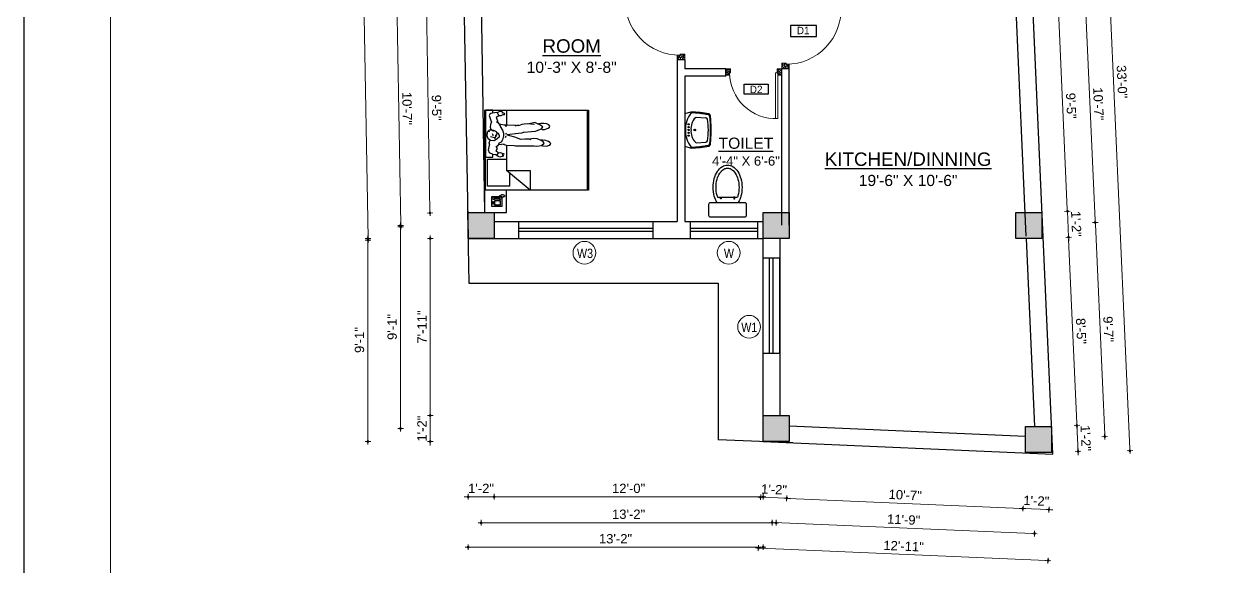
# Model space of a CAD drawing. Header units: inches. Extents: x -4763 to -1586, y -14268 to -12020.
# Drawn here: x -4763 to -4120, y -13442 to -13151 of the extents above; entities that cross this region are included whole.
import ezdxf

# ---------------------------------------------------------------- set-up
doc = ezdxf.new("R2010")
doc.units = ezdxf.units.IN
doc.header["$LTSCALE"] = 0.5
doc.header["$MEASUREMENT"] = 0
doc.header["$PDMODE"] = 66
for name, color, linetype, lineweight in [('door', 202, 'Continuous', 5), ('Ele', 7, 'Continuous', 30), ('ELE1', 3, 'Continuous', 9), ('hatch', 9, 'Continuous', 0), ('TEXT', 220, 'Continuous', 9), ('Toilet', 7, 'Continuous', 25), ('wall', 20, 'Continuous', 40)]:
    doc.layers.add(name, color=color, linetype=linetype, lineweight=lineweight)
doc.layers.add('furniture', color=31, linetype='Continuous')
doc.styles.add('arial', font='arial.ttf')
doc.styles.add('ordinary', font='ARIALN.TTF')
doc.styles.get("Standard").update_dxf_attribs({"font": 'arial.ttf'})
doc.dimstyles.new('S8', dxfattribs={"dimtxt": 5, "dimasz": 1, "dimexe": 6, "dimexo": 18, "dimgap": 1.9375, "dimtad": 1, "dimdec": 0, "dimzin": 3, "dimdsep": 46, "dimlunit": 4, "dimtxsty": 'Standard', "dimblk": 'dot 2', "dimcen": 12, "dimse1": 1, "dimse2": 1, "dimclrd": 1, "dimclre": 1, "dimclrt": 256, "dimadec": 0, "dimazin": 0, "dimtfac": 0.75, "dimtdec": 0, "dimtix": 1, "dimtmove": 1, "dimatfit": 3, "dimldrblk": 'DOT', "dimfxl": 1, "dimtolj": 1, "dimtzin": 0, "dimlwd": 9, "dimlwe": 9, "dimarcsym": 0})

# ---------------------------------------------------------------- blocks, each defined once
blk = doc.blocks.new('BED3')
at = {"layer": 'furniture'}
for p, q in [((82.68, 78), (22.7, 78)), ((22.7, 78), (22.7, 0)), ((82.68, 77.07), (22.7, 77.07)), ((82.68, 0), (82.68, 78)), ((55.62, 46.25), (56.4, 49.04)), ((55.84, 43.84), (55.62, 46.25)), ((56.4, 49.04), (57.04, 49.66)), ((57.04, 49.66), (57.58, 49.68)), ((57.58, 49.68), (58.45, 49.02)), ((58.45, 49.02), (59.2, 48.07)), ((59.2, 48.07), (60.04, 45.31)), ((60.04, 45.31), (59.91, 42.62)), ((68.17, 43.63), (68.21, 45.01)), ((68.21, 45.01), (69.06, 47.68)), ((69.06, 47.68), (69.82, 48.74)), ((69.82, 48.74), (70.54, 48.93)), ((70.54, 48.93), (71.64, 48.3)), ((71.64, 48.3), (72.45, 46.86)), ((72.45, 46.86), (72.74, 44.58)), ((55.77, 39.3), (56.17, 42.85)), ((55.86, 37.43), (55.77, 39.3)), ((56.1, 43.24), (55.84, 43.84)), ((55.94, 28.37), (55.86, 37.43)), ((56.17, 42.85), (57.82, 44.78)), ((57.82, 44.78), (58.8, 44.14)), ((58.8, 44.14), (59.86, 42.48)), ((59.86, 42.48), (61.08, 39.6)), ((60.07, 43.56), (60.16, 41.76)), ((61.47, 36.81), (60.9, 33.73)), ((61.08, 39.6), (61.47, 36.81)), ((66.61, 35.43), (66.9, 38.41)), ((66.9, 38.41), (67.36, 39.62)), ((67.36, 39.62), (68.66, 42.69)), ((68.55, 42.73), (68.17, 43.63)), ((68.66, 42.69), (70.17, 43.72)), ((70.17, 43.72), (71.54, 41.65)), ((71.54, 41.65), (72.48, 39.91)), ((71.88, 37.55), (72.48, 32.06)), ((72.55, 42.33), (72.29, 40.63)), ((73.32, 37.94), (72.46, 33.27)), ((72.48, 39.91), (73.07, 38.35)), ((72.74, 44.58), (72.55, 42.33)), ((73.07, 38.35), (73.32, 37.94)), ((37.32, 34.32, 11.36), (22.7, 34.32, 11.36)), ((22.7, 34.32, 11.36), (37.32, 16.7, 11.36)), ((37.32, 16.7, 11.36), (37.32, 34.32, 11.36)), ((55.89, 23.28), (55.94, 28.37)), ((60.44, 34.96), (60.97, 33.2)), ((60.98, 30.23), (60.64, 26.94)), ((60.73, 27.31), (62.35, 22.94)), ((60.97, 33.2), (60.98, 30.23)), ((65.5, 25.57), (65.74, 27.99)), ((65.74, 27.99), (66.23, 29.64)), ((66.23, 29.64), (66.61, 35.43)), ((66.23, 29.64), (66.4, 29.73)), ((71.85, 28.13), (70.94, 25.62)), ((72.17, 29.82), (71.85, 28.13)), ((72.48, 32.06), (72.17, 29.82)), ((25.57, 19.05, 12.8), (34.97, 19.05, 12.8)), ((25.57, 19.05, 12.8), (25.57, 2.35, 12.8)), ((56.15, 22.44), (55.89, 23.28)), ((56.53, 16.29), (56.15, 22.44)), ((62.35, 22.94), (63.47, 19.17)), ((63.47, 19.17), (64, 16.77)), ((64.38, 16.74), (65.5, 25.57)), ((70.61, 23.8), (71.04, 23.14)), ((71.26, 24.42), (70.99, 23.14)), ((71.04, 23.14), (71.48, 17.3)), ((71.05, 25.86), (71.26, 24.42)), ((6, 16.7), (22.7, 16.7)), ((6, 0), (6, 16.7)), ((10.41, 13.05, 27.83), (10.41, 5.54, 27.83)), ((18.02, 13.05, 27.83), (10.41, 13.05, 27.83)), ((11.39, 11.89, 27.83), (11.39, 7.83, 27.83)), ((14.87, 11.89, 27.83), (11.39, 11.89, 27.83)), ((12.26, 11.17, 27.83), (12.26, 11.17, 27.83)), ((12.26, 10.3, 27.83), (12.26, 10.3, 27.83)), ((12.26, 9.43, 27.83), (12.26, 9.43, 27.83)), ((13.13, 11.17, 27.83), (13.13, 11.17, 27.83)), ((13.13, 10.3, 27.83), (13.13, 10.3, 27.83)), ((13.13, 9.43, 27.83), (13.13, 9.43, 27.83)), ((14, 11.17, 27.83), (14, 11.17, 27.83)), ((14, 10.3, 27.83), (14, 10.3, 27.83)), ((14, 9.43, 27.83), (14, 9.43, 27.83)), ((14.87, 7.83, 27.83), (14.87, 11.89, 27.83)), ((16.24, 6.99, 27.83), (16.24, 11.62, 27.83)), ((17.03, 12.53, 27.83), (17.37, 13.59, 27.83)), ((17.17, 6.99, 27.83), (17.17, 11.62, 27.83)), ((17.18, 13.77, 27.83), (17.74, 13.96, 27.83)), ((17.37, 14.14, 27.83), (17.92, 14.33, 27.83)), ((17.55, 14.52, 27.83), (18.11, 14.7, 27.83)), ((17.74, 14.89, 27.83), (18.29, 15.07, 27.83)), ((18.02, 5.54, 27.83), (18.02, 13.05, 27.83)), ((18.11, 11.36, 27.83), (18.67, 11.55, 27.83)), ((18.23, 15.34, 27.83), (18.79, 15.52, 27.83)), ((18.29, 11.73, 27.83), (18.85, 11.92, 27.83)), ((18.48, 12.1, 27.83), (19.04, 12.29, 27.83)), ((18.67, 15.07, 27.83), (19.22, 15.26, 27.83)), ((18.67, 12.47, 27.83), (19.22, 12.66, 27.83)), ((18.85, 14.7, 27.83), (19.41, 14.89, 27.83)), ((18.85, 12.85, 27.83), (19.41, 13.03, 27.83)), ((19.04, 14.33, 27.83), (19.59, 14.52, 27.83)), ((19.04, 13.96, 27.83), (19.59, 14.14, 27.83)), ((19.04, 13.59, 27.83), (19.59, 13.77, 27.83)), ((19.04, 13.22, 27.83), (19.59, 13.4, 27.83)), ((22.7, 16.7), (22.7, 0)), ((56.5, 16.7, 11.36), (37.32, 16.7, 11.36)), ((45.91, 2.35, 12.8), (45.91, 16.7, 12.8)), ((48.05, 13.99), (47.51, 11.59)), ((47.51, 11.59), (47.82, 10.37)), ((47.82, 10.37), (49.19, 8.7)), ((48.58, 14.25), (48.05, 13.99)), ((49.2, 13.35), (48.58, 14.25)), ((49.19, 8.7), (49.53, 9.73)), ((49.49, 13.67), (49.2, 13.35)), ((50.24, 14.49), (49.48, 14.3)), ((49.48, 14.3), (49.49, 13.67)), ((49.53, 9.73), (50.23, 10.33)), ((50.8, 12), (49.97, 14.43)), ((50.23, 10.33), (50.82, 10.44)), ((50.57, 10.41), (50.8, 12)), ((52.33, 8.58), (50.82, 10.44)), ((53.04, 9.08), (52.52, 8.78)), ((54, 9.47), (53.04, 9.08)), ((55.17, 8.96), (54, 9.47)), ((55.99, 9.94), (54.93, 8.71)), ((57.02, 10.57), (55.99, 9.94)), ((57.25, 14.12), (56.53, 16.29)), ((57.18, 10.87), (57.02, 12.68)), ((58.21, 11.01), (57.02, 10.57)), ((57.09, 12.8), (57.46, 14.74)), ((58.72, 12.47), (58.02, 11.13)), ((60.45, 13.6), (58.72, 12.47)), ((63.39, 14.22), (60.45, 13.6)), ((62.52, 10.98), (60.46, 8.61)), ((62.14, 15.88), (63.34, 16.39)), ((63.53, 11.08), (62.52, 10.98)), ((65.39, 14.26), (63.39, 14.22)), ((64.83, 9.23), (63.51, 8.83)), ((64.43, 10.74), (63.53, 11.08)), ((65.36, 10.15), (64.43, 10.74)), ((64.68, 16.66), (65.34, 15.99)), ((65.92, 9.13), (64.83, 9.23)), ((66.22, 9.05), (65.36, 10.15)), ((67.58, 13.58), (65.39, 14.26)), ((66.53, 8.85), (65.92, 9.13)), ((70.45, 11.96), (67.58, 13.58)), ((70.93, 11.78), (69.96, 12.07)), ((70.61, 16.18), (70.18, 16.06)), ((71.32, 15.89), (70.61, 16.18)), ((72.16, 11.08), (70.93, 11.78)), ((71.48, 17.3), (71.29, 15.12)), ((71.42, 14.88), (71.74, 13.49)), ((82.68, 16.7, 11.36), (71.43, 16.7, 11.36)), ((71.74, 13.49), (72.22, 11.27)), ((73.33, 10.21), (72.16, 11.08)), ((74.08, 9.07), (73.33, 10.21)), ((74.72, 9.88), (73.62, 9.87)), ((77.15, 8.93), (74.72, 9.88)), ((78.49, 10.75), (77.21, 8.85)), ((80.06, 10.21), (78.49, 10.75)), ((78.72, 12.64), (79.29, 14.19)), ((78.75, 10.7), (78.72, 12.64)), ((79.29, 14.19), (79.36, 15.12)), ((79.36, 15.12), (79.94, 15.32)), ((80.14, 15.04), (79.94, 15.32)), ((80.63, 9.62), (80.06, 10.21)), ((80.14, 15.04), (80.27, 13.65)), ((80.27, 13.65), (80.8, 13.64)), ((80.35, 14.44), (81.28, 13.42)), ((81.57, 11.37), (80.69, 9.59)), ((80.69, 9.59), (80.83, 8.87)), ((81.28, 13.42), (81.57, 11.37)), ((82.68, 0), (82.68, 16.7)), ((22.7, 0), (6, 0)), ((10.41, 5.54, 27.83), (18.02, 5.54, 27.83)), ((11.39, 7.83, 27.83), (14.87, 7.83, 27.83)), ((12.26, 8.56, 27.83), (12.26, 8.56, 27.83)), ((14.14, 6.82, 27.83), (12.26, 6.82, 27.83)), ((12.26, 6.82, 27.83), (12.26, 6.38, 27.83)), ((12.26, 6.38, 27.83), (14.14, 6.38, 27.83)), ((13.13, 8.56, 27.83), (13.13, 8.56, 27.83)), ((14, 8.56, 27.83), (14, 8.56, 27.83)), ((14.14, 6.38, 27.83), (14.14, 6.82, 27.83)), ((22.7, 0.93), (82.68, 0.93)), ((82.68, 0), (22.7, 0)), ((25.57, 2.35, 12.8), (45.91, 2.35, 12.8)), ((49.19, 8.7), (49.43, 6.53)), ((49.43, 6.53), (50.75, 3.79)), ((50.75, 3.79), (52.76, 3.16)), ((52.76, 3.16), (56.32, 3.84)), ((56.49, 4.04), (58.19, 3.71)), ((58.19, 3.71), (60.06, 4.24)), ((60.46, 8.61), (59.63, 7.18)), ((59.63, 7.18), (59.81, 4.59)), ((59.81, 4.59), (61.11, 2.74)), ((61.01, 8.19), (60.36, 8.12)), ((61.91, 7.66), (61.01, 8.19)), ((61.11, 2.74), (63.3, 2.13)), ((61.89, 7.62), (62.6, 4.47)), ((63.51, 8.83), (61.91, 7.66)), ((64.19, 8.31), (62.87, 8.32)), ((63.3, 2.13), (64.69, 2.1)), ((64.05, 6.26), (63.37, 6.45)), ((65.09, 5.81), (64.05, 6.26)), ((64.69, 2.1), (65.39, 2.31)), ((65.39, 2.31), (66.31, 2.32)), ((66.31, 2.32), (67.14, 3.19)), ((67.66, 6.94), (66.53, 8.85)), ((66.95, 3.11), (66.64, 3.83)), ((66.69, 6.96), (67.8, 5.35)), ((67.14, 3.19), (67.97, 3.86)), ((67.89, 5.13), (67.66, 6.94)), ((67.97, 3.86), (67.89, 5.13)), ((69.96, 4.39), (68.14, 4.83)), ((71.97, 4.61), (69.96, 4.39)), ((73.8, 5.44), (71.97, 4.61)), ((74.23, 5.03), (73.8, 5.44)), ((78.53, 3.57), (74.23, 5.03)), ((79.56, 4.01), (78.53, 3.57)), ((80.14, 4.81), (79.56, 4.01)), ((80.83, 8.87), (80.14, 4.81))]:
    blk.add_line(p, q, dxfattribs=at)
blk.add_lwpolyline([(80.42, 6.46), (82.68, 6.46), (82.68, 0.93), (47.51, 0.93), (47.51, 6.46), (49.46, 6.46)], dxfattribs=at)
for centre, start, end in [((16.7, 11.62, 27.83), 298.49146, 241.50854), ((16.7, 6.99, 27.83), 118.49146, 61.50854)]:
    blk.add_arc(centre, 0.972, start, end, dxfattribs=at)
blk = doc.blocks.new('mb-lavabo5')
for p, q in [((-219, 0), (-242, -85)), ((219, 0), (-219, 0)), ((219, 0), (242, -85)), ((-230, -85), (-242, -85)), ((-170, -154), (-163, -284)), ((170, -154), (163, -284)), ((242, -85), (230, -85))]:
    blk.add_line(p, q)
for centre, radius in [((-76, -52), 7.7), ((-76, -52), 7.93), ((-38, -52), 7.93), ((-38, -52), 7.7), ((0, -135), 11.3), ((0, -52), 7.93), ((0, -135), 7.55), ((38, -52), 7.7), ((38, -52), 7.93), ((76, -52), 7.7), ((76, -52), 7.93)]:
    blk.add_circle(centre, radius)
for centre, radius, start, end in [((1005, -72), 1246, 180.6088, 191.7933), ((-12, -360), 351, 88.0682, 128.4553), ((1017, -72), 1246, 180.6088, 191.4142), ((-154, -153), 15.1, 134.0569, 182.9669), ((-20, -292), 208, 84.3472, 134.0569), ((12, -360), 351, 51.5447, 91.9318), ((20, -292), 208, 45.9431, 95.6528), ((154, -153), 15.1, 357.0331, 45.9431), ((-1017, -72), 1246, 348.5858, 359.3912), ((-1005, -72), 1246, 348.2067, 359.3912), ((-185, -314), 21.2, 191.4142, 263.5691), ((-142, -283), 21.2, 182.9669, 260.9653), ((18, 723), 1040, 260.9881, 269.0391), ((-18, 723), 1040, 271.0245, 279.0219), ((142, -283), 21.2, 279.0347, 357.0331), ((185, -314), 21.2, 276.4309, 348.5858), ((-195, -322), 21.2, 191.7933, 262.1623), ((-4, 1285), 1640, 263.2249, 270.1481), ((-4, 1285), 1631, 263.5691, 270.149), ((4, 1285), 1631, 269.851, 276.4309), ((4, 1285), 1640, 269.8519, 276.7751), ((195, -322), 21.2, 277.8377, 348.2067)]:
    blk.add_arc(centre, radius, start, end)
blk = doc.blocks.new('mb-boncau1')
at = {"linetype": 'Continuous'}
for p, q in [((225, 0), (-225, 0)), ((-250, -25), (-250, -175)), ((250, -175), (250, -25)), ((-225, -200), (225, -200))]:
    blk.add_line(p, q, dxfattribs=at)
at = {"color": 44, "linetype": 'Continuous'}
for p, q in [((-133, -270), (133, -270)), ((-86, -248), (-96, -248)), ((-96, -248), (-96, -270)), ((-96, -270), (-86, -270)), ((-86, -270), (-86, -248)), ((86, -248), (96, -248)), ((86, -270), (86, -248)), ((96, -270), (86, -270)), ((96, -248), (96, -270))]:
    blk.add_line(p, q, dxfattribs=at)
at = {"linetype": 'Continuous'}
for centre, radius, start, end in [((-225, -25), 25, 90, 180), ((225, -25), 25, 0, 90), ((-225, -175), 25, 180, 270), ((264, -401), 458, 164.9269, 180), ((134, -366), 323, 149.0966, 164.9269), ((-134, -366), 323, 15.0731, 30.9034), ((-264, -401), 458, 0, 15.0731), ((225, -175), 25, 270, 0), ((264, -401), 458, 180, 195.0731), ((-264, -401), 458, 344.9269, 0), ((134, -436), 323, 195.0731, 213.0315), ((52, -490), 226, 213.0315, 237.5002), ((-52, -490), 226, 302.4998, 326.9685), ((-134, -436), 323, 326.9685, 344.9269), ((0, -571), 129, 237.5002, 270), ((0, -571), 129, 270, 302.4998)]:
    blk.add_arc(centre, radius, start, end, dxfattribs=at)
at = {"color": 44, "linetype": 'Continuous'}
for centre, radius, start, end in [((264, -401), 418, 164.9269, 180), ((134, -366), 283, 160.176, 164.9269), ((-134, -366), 283, 15.0731, 19.824), ((-264, -401), 418, 0, 15.0731), ((264, -401), 418, 180, 195.0731), ((-264, -401), 418, 344.9269, 0), ((134, -436), 283, 195.0731, 213.0315), ((52, -490), 186, 213.0315, 237.5002), ((-52, -490), 186, 302.4998, 326.9685), ((-134, -436), 283, 326.9685, 344.9269), ((0, -571), 89.3, 237.5002, 270), ((0, -571), 89.3, 270, 302.4998)]:
    blk.add_arc(centre, radius, start, end, dxfattribs=at)
blk = doc.blocks.new('A$C27B36B59')
at = {"layer": 'door'}
for p, q in [((0, 4), (0, 0)), ((2.5, 4), (0, 4)), ((0, 0), (3, 0)), ((2.5, 2.5), (2.5, 4)), ((3, 2.5), (2.5, 2.5)), ((3, 0), (3, 2.5))]:
    blk.add_line(p, q, dxfattribs=at)
for centre, radius, start, end in [((-1.4, -0.54), 4.75, 22.14107, 72.83803), ((1.34, 2.09), 1.64, 45.13802, 144.89476), ((2.21, 0.3), 2.49, 83.31492, 152.65798), ((0.13, 0.37), 2.05, 349.48753, 93.68048), ((1.96, -0.47), 2.01, 58.74475, 166.49498), ((-0.06, 0.32), 1.13, 343.54197, 86.94698), ((2.08, -0.4), 1.17, 38.28162, 160.15192)]:
    blk.add_arc(centre, radius, start, end, dxfattribs=at)
blk = doc.blocks.new('D2')
at = {"layer": 'door'}
for p, q in [((74473.95, 24047.59), (74473.95, 24018.09)), ((74473.95, 24047.59), (74475.45, 24047.59)), ((74475.45, 24047.59), (74475.45, 24018.13))]:
    blk.add_line(p, q, dxfattribs=at)
blk.add_arc((74473.95, 24047.59), 29.5, 180, 272.9146, dxfattribs=at)
at = {"layer": 'door', "xscale": -1, "rotation": 180}
blk.add_blockref('A$C27B36B59', (74441.95, 24050.09), dxfattribs=at)
at = {"layer": 'door', "rotation": 180}
blk.add_blockref('A$C27B36B59', (74477.95, 24050.09), dxfattribs=at)
blk = doc.blocks.new('dot1')
at = {"layer": 'hatch'}
h = blk.add_hatch(color=256, dxfattribs=at)
edge = h.paths.add_edge_path()
edge.add_arc((0, 0), 1, 0, 360)
for p, q in [((3, 0), (-3, 0)), ((0, 3), (0, -3))]:
    blk.add_line(p, q, dxfattribs=at)
blk.add_circle((0, 0), 1, dxfattribs=at)
blk = doc.blocks.new('dot 2')
at = {"layer": 'hatch', "xscale": 0.5, "yscale": 0.5, "zscale": 0.5}
blk.add_blockref('dot1', (0, 0), dxfattribs=at)
blk = doc.blocks.new('*D1462')
at = {"layer": 'Defpoints', "color": 0, "transparency": 16777216}
for p in [(-4527.29, -13139.29), (-4545.49, -13252.38), (-4525.11, -13252.03)]:
    blk.add_point(p, dxfattribs=at)
at = {"layer": 'Toilet', "color": 1, "lineweight": 9, "transparency": 16777216}
blk.add_line((-4547.42, -13140.64), (-4545.51, -13251.38), dxfattribs=at)
for p, rotation in [((-4547.44, -13139.64), 90.98917906508004), ((-4545.49, -13252.38), 270.98917906508)]:
    blk.add_blockref('dot 2', p, dxfattribs=dict(at, rotation=rotation))
at = {"layer": 'Toilet', "transparency": 16777216, "insert": (-4541.98, -13195.93), "char_height": 5, "attachment_point": 5, "rotation": 270.98918}
blk.add_mtext('\\A1;9\'-5"', dxfattribs=at)
blk = doc.blocks.new('_Dot')
at = {"color": 0, "linetype": 'ByBlock', "lineweight": -2}
blk.add_line((-0.5, 0), (-1, 0), dxfattribs=at)
at = {"color": 0, "linetype": 'ByBlock', "const_width": 0.5}
blk.add_lwpolyline([(-0.25, 0, 1), (0.25, 0, 1)], format="xyb", close=True, dxfattribs=at)
blk = doc.blocks.new('*D1463')
at = {"layer": 'Defpoints', "color": 0, "transparency": 16777216}
for p in [(-4563.36, -13133.03), (-4520.29, -13132.29), (-4518.11, -13259.03)]:
    blk.add_point(p, dxfattribs=at)
at = {"layer": 'Toilet', "color": 1, "lineweight": 9, "transparency": 16777216}
blk.add_line((-4561.19, -13258.78), (-4563.34, -13134.03), dxfattribs=at)
for p, rotation in [((-4563.36, -13133.03), 90.98917906511056), ((-4561.17, -13259.78), 270.9891790651105)]:
    blk.add_blockref('dot 2', p, dxfattribs=dict(at, rotation=rotation))
at = {"layer": 'Toilet', "transparency": 16777216, "insert": (-4557.78, -13196.33), "char_height": 5, "attachment_point": 5, "rotation": 270.98918}
blk.add_mtext('\\A1;10\'-7"', dxfattribs=at)
blk = doc.blocks.new('*D1466')
at = {"layer": 'Defpoints', "color": 0, "transparency": 16777216}
for p in [(-4359.93, -13259.03), (-4561.26, -13367.99), (-4359.93, -13367.99)]:
    blk.add_point(p, dxfattribs=at)
at = {"layer": 'Toilet', "color": 1, "lineweight": 9, "transparency": 16777216}
blk.add_line((-4561.26, -13260.03), (-4561.26, -13366.99), dxfattribs=at)
for p, rotation in [((-4561.26, -13259.03), 90), ((-4561.26, -13367.99), 270)]:
    blk.add_blockref('dot 2', p, dxfattribs=dict(at, rotation=rotation))
at = {"layer": 'Toilet', "transparency": 16777216, "insert": (-4565.76, -13313.51), "char_height": 5, "attachment_point": 5, "rotation": 90}
blk.add_mtext('\\A1;9\'-1"', dxfattribs=at)
blk = doc.blocks.new('*D1467')
at = {"layer": 'Defpoints', "color": 0, "transparency": 16777216}
for p in [(-4366.93, -13266.03), (-4545.37, -13360.99), (-4366.93, -13360.99)]:
    blk.add_point(p, dxfattribs=at)
at = {"layer": 'Toilet', "color": 1, "lineweight": 9, "transparency": 16777216}
blk.add_line((-4545.37, -13267.03), (-4545.37, -13359.99), dxfattribs=at)
for p, rotation in [((-4545.37, -13266.03), 90), ((-4545.37, -13360.99), 270)]:
    blk.add_blockref('dot 2', p, dxfattribs=dict(at, rotation=rotation))
at = {"layer": 'Toilet', "transparency": 16777216, "insert": (-4549.82, -13313.51), "char_height": 5, "attachment_point": 5, "rotation": 90}
blk.add_mtext('\\A1;7\'-11"', dxfattribs=at)
blk = doc.blocks.new('*D1468')
at = {"layer": 'Defpoints', "color": 0, "transparency": 16777216}
for p in [(-4366.93, -13360.99), (-4545.37, -13374.99), (-4366.93, -13374.99)]:
    blk.add_point(p, dxfattribs=at)
at = {"layer": 'Toilet', "color": 1, "lineweight": 9, "transparency": 16777216}
for p, q in [((-4545.37, -13359.99), (-4545.37, -13358.99)), ((-4545.37, -13360.99), (-4545.37, -13374.99)), ((-4545.37, -13375.99), (-4545.37, -13376.99))]:
    blk.add_line(p, q, dxfattribs=at)
for p, rotation in [((-4545.37, -13360.99), 270), ((-4545.37, -13374.99), 90)]:
    blk.add_blockref('dot 2', p, dxfattribs=dict(at, rotation=rotation))
at = {"layer": 'Toilet', "transparency": 16777216, "insert": (-4549.82, -13367.99), "char_height": 5, "attachment_point": 5, "rotation": 90}
blk.add_mtext('\\A1;1\'-2"', dxfattribs=at)
blk = doc.blocks.new('*D1470')
at = {"layer": 'Defpoints', "color": 0, "transparency": 16777216}
for p in [(-4366.93, -13266.03), (-4578.79, -13374.99), (-4366.93, -13374.99)]:
    blk.add_point(p, dxfattribs=at)
at = {"layer": 'Toilet', "color": 1, "lineweight": 9, "transparency": 16777216}
blk.add_line((-4578.79, -13267.03), (-4578.79, -13373.99), dxfattribs=at)
for p, rotation in [((-4578.79, -13266.03), 90), ((-4578.79, -13374.99), 270)]:
    blk.add_blockref('dot 2', p, dxfattribs=dict(at, rotation=rotation))
at = {"layer": 'Toilet', "transparency": 16777216, "insert": (-4583.28, -13320.51), "char_height": 5, "attachment_point": 5, "rotation": 90}
blk.add_mtext('\\A1;9\'-1"', dxfattribs=at)
blk = doc.blocks.new('*D1471')
at = {"layer": 'Defpoints', "color": 0, "transparency": 16777216}
for p in [(-4525.11, -13266.03), (-4511.11, -13266.03), (-4525.11, -13404.53)]:
    blk.add_point(p, dxfattribs=at)
at = {"layer": 'Toilet', "color": 1, "lineweight": 9, "transparency": 16777216}
for p, q in [((-4526.11, -13404.53), (-4527.11, -13404.53)), ((-4511.11, -13404.53), (-4525.11, -13404.53)), ((-4510.11, -13404.53), (-4509.11, -13404.53))]:
    blk.add_line(p, q, dxfattribs=at)
blk.add_blockref('dot 2', (-4525.11, -13404.53), dxfattribs=at)
at = {"layer": 'Toilet', "color": 1, "lineweight": 9, "transparency": 16777216, "rotation": 180}
blk.add_blockref('dot 2', (-4511.11, -13404.53), dxfattribs=at)
at = {"layer": 'Toilet', "transparency": 16777216, "insert": (-4518.11, -13400.08), "char_height": 5, "attachment_point": 5}
blk.add_mtext('\\A1;1\'-2"', dxfattribs=at)
blk = doc.blocks.new('*D1473')
at = {"layer": 'Defpoints', "color": 0, "transparency": 16777216}
for p in [(-4366.93, -13374.99), (-4352.93, -13375.6), (-4354.23, -13405.37)]:
    blk.add_point(p, dxfattribs=at)
at = {"layer": 'Toilet', "color": 1, "lineweight": 9, "transparency": 16777216}
for p, q in [((-4369.23, -13404.72), (-4370.22, -13404.68)), ((-4368.23, -13404.77), (-4354.23, -13405.37)), ((-4353.23, -13405.42), (-4352.23, -13405.46))]:
    blk.add_line(p, q, dxfattribs=at)
for p, rotation in [((-4368.23, -13404.77), 357.5160448331329), ((-4354.23, -13405.37), 177.5160448331328)]:
    blk.add_blockref('dot 2', p, dxfattribs=dict(at, rotation=rotation))
at = {"layer": 'Toilet', "transparency": 16777216, "insert": (-4361.03, -13400.63), "char_height": 5, "attachment_point": 5, "rotation": 357.51604}
blk.add_mtext('\\A1;1\'-2"', dxfattribs=at)
blk = doc.blocks.new('*D1474')
at = {"layer": 'Defpoints', "color": 0, "transparency": 16777216}
for p in [(-4352.93, -13375.6), (-4226.29, -13380.89), (-4227.59, -13410.87)]:
    blk.add_point(p, dxfattribs=at)
at = {"layer": 'Toilet', "color": 1, "lineweight": 9, "transparency": 16777216}
blk.add_line((-4353.23, -13405.42), (-4228.59, -13410.83), dxfattribs=at)
for p, rotation in [((-4354.23, -13405.37), 177.516044833132), ((-4227.59, -13410.87), 357.516044833132)]:
    blk.add_blockref('dot 2', p, dxfattribs=dict(at, rotation=rotation))
at = {"layer": 'Toilet', "transparency": 16777216, "insert": (-4290.71, -13403.64), "char_height": 5, "attachment_point": 5, "rotation": 357.51604}
blk.add_mtext('\\A1;10\'-7"', dxfattribs=at)
blk = doc.blocks.new('*D1475')
at = {"layer": 'Defpoints', "color": 0, "transparency": 16777216}
for p in [(-4226.29, -13380.89), (-4212.29, -13380.89), (-4213.62, -13411.47)]:
    blk.add_point(p, dxfattribs=at)
at = {"layer": 'Toilet', "color": 1, "lineweight": 9, "transparency": 16777216}
for p, q in [((-4228.59, -13410.83), (-4229.59, -13410.78)), ((-4227.59, -13410.87), (-4213.62, -13411.47)), ((-4212.62, -13411.52), (-4211.62, -13411.56))]:
    blk.add_line(p, q, dxfattribs=at)
for p, rotation in [((-4227.59, -13410.87), 357.516044833132), ((-4213.62, -13411.47), 177.516044833132)]:
    blk.add_blockref('dot 2', p, dxfattribs=dict(at, rotation=rotation))
at = {"layer": 'Toilet', "transparency": 16777216, "insert": (-4220.41, -13406.73), "char_height": 5, "attachment_point": 5, "rotation": 357.51604}
blk.add_mtext('\\A1;1\'-2"', dxfattribs=at)
blk = doc.blocks.new('*D1476')
at = {"layer": 'Defpoints', "color": 0, "transparency": 16777216}
for p in [(-4518.11, -13259.03), (-4359.93, -13259.03), (-4359.93, -13418.46)]:
    blk.add_point(p, dxfattribs=at)
at = {"layer": 'Toilet', "color": 1, "lineweight": 9, "transparency": 16777216}
blk.add_line((-4517.11, -13418.46), (-4360.93, -13418.46), dxfattribs=at)
at = {"layer": 'Toilet', "color": 1, "lineweight": 9, "transparency": 16777216, "rotation": 180}
blk.add_blockref('dot 2', (-4518.11, -13418.46), dxfattribs=at)
at = {"layer": 'Toilet', "color": 1, "lineweight": 9, "transparency": 16777216}
blk.add_blockref('dot 2', (-4359.93, -13418.46), dxfattribs=at)
at = {"layer": 'Toilet', "transparency": 16777216, "insert": (-4439.02, -13413.97), "char_height": 5, "attachment_point": 5}
blk.add_mtext('\\A1;13\'-2"', dxfattribs=at)
blk = doc.blocks.new('*D1477')
at = {"layer": 'Defpoints', "color": 0, "transparency": 16777216}
for p in [(-4359.93, -13367.99), (-4219.29, -13373.89), (-4221.41, -13424.3)]:
    blk.add_point(p, dxfattribs=at)
at = {"layer": 'Toilet', "color": 1, "lineweight": 9, "transparency": 16777216}
blk.add_line((-4361.05, -13418.44), (-4222.41, -13424.26), dxfattribs=at)
for p, rotation in [((-4362.05, -13418.4), 177.5958237491187), ((-4221.41, -13424.3), 357.5958237491187)]:
    blk.add_blockref('dot 2', p, dxfattribs=dict(at, rotation=rotation))
at = {"layer": 'Toilet', "transparency": 16777216, "insert": (-4291.54, -13416.86), "char_height": 5, "attachment_point": 5, "rotation": 357.59582}
blk.add_mtext('\\A1;11\'-9"', dxfattribs=at)
blk = doc.blocks.new('*D1478')
at = {"layer": 'Defpoints', "color": 0, "transparency": 16777216}
for p in [(-4525.11, -13266.03), (-4366.93, -13266.03), (-4366.93, -13431.6)]:
    blk.add_point(p, dxfattribs=at)
at = {"layer": 'Toilet', "color": 1, "lineweight": 9, "transparency": 16777216}
blk.add_line((-4524.11, -13431.6), (-4367.93, -13431.6), dxfattribs=at)
at = {"layer": 'Toilet', "color": 1, "lineweight": 9, "transparency": 16777216, "rotation": 180}
blk.add_blockref('dot 2', (-4525.11, -13431.6), dxfattribs=at)
at = {"layer": 'Toilet', "color": 1, "lineweight": 9, "transparency": 16777216}
blk.add_blockref('dot 2', (-4366.93, -13431.6), dxfattribs=at)
at = {"layer": 'Toilet', "transparency": 16777216, "insert": (-4446.02, -13427.11), "char_height": 5, "attachment_point": 5}
blk.add_mtext('\\A1;13\'-2"', dxfattribs=at)
blk = doc.blocks.new('*D1479')
at = {"layer": 'Defpoints', "color": 0, "transparency": 16777216}
for p in [(-4366.93, -13374.99), (-4211.63, -13381.73), (-4214.11, -13438.8)]:
    blk.add_point(p, dxfattribs=at)
at = {"layer": 'Toilet', "color": 1, "lineweight": 9, "transparency": 16777216}
blk.add_line((-4368.41, -13432.11), (-4215.11, -13438.76), dxfattribs=at)
for p, rotation in [((-4369.41, -13432.07), 177.5160448331279), ((-4214.11, -13438.8), 357.5160448331279)]:
    blk.add_blockref('dot 2', p, dxfattribs=dict(at, rotation=rotation))
at = {"layer": 'Toilet', "transparency": 16777216, "insert": (-4291.57, -13430.99), "char_height": 5, "attachment_point": 5, "rotation": 357.51604}
blk.add_mtext('\\A1;12\'-11"', dxfattribs=at)
blk = doc.blocks.new('*D1483')
at = {"layer": 'Defpoints', "color": 0, "transparency": 16777216}
for p in [(-4222.37, -13139.29), (-4217.38, -13252.03), (-4203.75, -13251.43)]:
    blk.add_point(p, dxfattribs=at)
at = {"layer": 'Toilet', "color": 1, "lineweight": 9, "transparency": 16777216}
blk.add_line((-4208.7, -13139.68), (-4203.8, -13250.43), dxfattribs=at)
for p, rotation in [((-4208.75, -13138.68), 92.53635972212807), ((-4203.75, -13251.43), 272.5363597221281)]:
    blk.add_blockref('dot 2', p, dxfattribs=dict(at, rotation=rotation))
at = {"layer": 'Toilet', "transparency": 16777216, "insert": (-4201.76, -13194.86), "char_height": 5, "attachment_point": 5, "rotation": 272.53636}
blk.add_mtext('\\A1;9\'-5"', dxfattribs=at)
blk = doc.blocks.new('*D1529')
at = {"layer": 'Defpoints', "color": 0, "transparency": 16777216}
for p in [(-4217.38, -13252.03), (-4216.76, -13266.03), (-4203.13, -13265.43)]:
    blk.add_point(p, dxfattribs=at)
at = {"layer": 'Toilet', "color": 1, "lineweight": 9, "transparency": 16777216}
for p, q in [((-4203.8, -13250.43), (-4203.84, -13249.43)), ((-4203.75, -13251.43), (-4203.13, -13265.43)), ((-4203.09, -13266.43), (-4203.04, -13267.43))]:
    blk.add_line(p, q, dxfattribs=at)
for p, rotation in [((-4203.75, -13251.43), 272.5363597221281), ((-4203.13, -13265.43), 92.53635972212807)]:
    blk.add_blockref('dot 2', p, dxfattribs=dict(at, rotation=rotation))
at = {"layer": 'Toilet', "transparency": 16777216, "insert": (-4199, -13258.23), "char_height": 5, "attachment_point": 5, "rotation": 272.53636}
blk.add_mtext('\\A1;1\'-2"', dxfattribs=at)
blk = doc.blocks.new('*D1530')
at = {"layer": 'Defpoints', "color": 0, "transparency": 16777216}
for p in [(-4216.76, -13266.03), (-4212.29, -13366.89), (-4198.67, -13366.29)]:
    blk.add_point(p, dxfattribs=at)
at = {"layer": 'Toilet', "color": 1, "lineweight": 9, "transparency": 16777216}
blk.add_line((-4203.09, -13266.43), (-4198.71, -13365.29), dxfattribs=at)
for p, rotation in [((-4203.13, -13265.43), 92.53635972212807), ((-4198.67, -13366.29), 272.5363597221281)]:
    blk.add_blockref('dot 2', p, dxfattribs=dict(at, rotation=rotation))
at = {"layer": 'Toilet', "transparency": 16777216, "insert": (-4196.41, -13315.66), "char_height": 5, "attachment_point": 5, "rotation": 272.53636}
blk.add_mtext('\\A1;8\'-5"', dxfattribs=at)
blk = doc.blocks.new('*D1531')
at = {"layer": 'Defpoints', "color": 0, "transparency": 16777216}
for p in [(-4212.29, -13366.89), (-4212.29, -13380.89), (-4198.05, -13380.26)]:
    blk.add_point(p, dxfattribs=at)
at = {"layer": 'Toilet', "color": 1, "lineweight": 9, "transparency": 16777216}
for p, q in [((-4198.71, -13365.29), (-4198.75, -13364.29)), ((-4198.67, -13366.29), (-4198.05, -13380.26)), ((-4198, -13381.26), (-4197.96, -13382.26))]:
    blk.add_line(p, q, dxfattribs=at)
for p, rotation in [((-4198.67, -13366.29), 272.5363597221281), ((-4198.05, -13380.26), 92.53635972212807)]:
    blk.add_blockref('dot 2', p, dxfattribs=dict(at, rotation=rotation))
at = {"layer": 'Toilet', "transparency": 16777216, "insert": (-4193.91, -13373.08), "char_height": 5, "attachment_point": 5, "rotation": 272.53636}
blk.add_mtext('\\A1;1\'-2"', dxfattribs=at)
blk = doc.blocks.new('*D1533')
at = {"layer": 'Defpoints', "color": 0, "transparency": 16777216}
for p in [(-4229.99, -13132.29), (-4224.38, -13259.03), (-4188.81, -13257.46)]:
    blk.add_point(p, dxfattribs=at)
at = {"layer": 'Toilet', "color": 1, "lineweight": 9, "transparency": 16777216}
blk.add_line((-4194.38, -13131.71), (-4188.85, -13256.46), dxfattribs=at)
for p, rotation in [((-4194.42, -13130.71), 92.53635972212811), ((-4188.81, -13257.46), 272.5363597221281)]:
    blk.add_blockref('dot 2', p, dxfattribs=dict(at, rotation=rotation))
at = {"layer": 'Toilet', "transparency": 16777216, "insert": (-4187.13, -13193.89), "char_height": 5, "attachment_point": 5, "rotation": 272.53636}
blk.add_mtext('\\A1;10\'-7"', dxfattribs=at)
blk = doc.blocks.new('*D1534')
at = {"layer": 'Defpoints', "color": 0, "transparency": 16777216}
for p in [(-4224.38, -13259.03), (-4219.29, -13373.89), (-4183.72, -13372.32)]:
    blk.add_point(p, dxfattribs=at)
at = {"layer": 'Toilet', "color": 1, "lineweight": 9, "transparency": 16777216}
blk.add_line((-4188.76, -13258.46), (-4183.76, -13371.32), dxfattribs=at)
for p, rotation in [((-4188.81, -13257.46), 92.53635972212811), ((-4183.72, -13372.32), 272.5363597221281)]:
    blk.add_blockref('dot 2', p, dxfattribs=dict(at, rotation=rotation))
at = {"layer": 'Toilet', "transparency": 16777216, "insert": (-4181.78, -13314.69), "char_height": 5, "attachment_point": 5, "rotation": 272.53636}
blk.add_mtext('\\A1;9\'-7"', dxfattribs=at)
blk = doc.blocks.new('*D1538')
at = {"layer": 'Defpoints', "color": 0, "transparency": 16777216}
for p in [(-4229.15, -12986.29), (-4211.63, -13381.73), (-4170.22, -13379.89)]:
    blk.add_point(p, dxfattribs=at)
at = {"layer": 'Toilet', "color": 1, "lineweight": 9, "transparency": 16777216}
blk.add_line((-4187.69, -12985.45), (-4170.27, -13378.89), dxfattribs=at)
for p, rotation in [((-4187.74, -12984.45), 92.53635972209025), ((-4170.22, -13379.89), 272.5363597220903)]:
    blk.add_blockref('dot 2', p, dxfattribs=dict(at, rotation=rotation))
at = {"layer": 'Toilet', "transparency": 16777216, "insert": (-4174.49, -13181.97), "char_height": 5, "attachment_point": 5, "rotation": 272.53636}
blk.add_mtext('\\A1;33\'-0"', dxfattribs=at)

msp = doc.modelspace()

# ---------------------------------------------------------------- hatches: boundary and pattern name
at = {"layer": 'Toilet'}
for points in [[(-4511.11, -13252.03), (-4525.11, -13252.03), (-4525.11, -13266.03), (-4511.11, -13266.03)], [(-4352.93, -13252.03), (-4366.93, -13252.03), (-4366.93, -13266.03), (-4352.93, -13266.03)], [(-4217.38, -13252.03), (-4231.38, -13252.03), (-4231.38, -13266.03), (-4217.38, -13266.03)], [(-4352.93, -13360.99), (-4366.93, -13360.99), (-4366.93, -13374.99), (-4352.93, -13374.99)], [(-4212.29, -13366.89), (-4226.29, -13366.89), (-4226.29, -13380.89), (-4212.29, -13380.89)]]:
    msp.add_hatch(color=1, dxfattribs=at).paths.add_polyline_path(points)

# ---------------------------------------------------------------- linework, layer by layer
at = {"layer": 'Defpoints'}
msp.add_lwpolyline([(-1585.57, -12020.02), (-4763.17, -12020.02), (-4763.17, -14267.99), (-1585.57, -14267.99)], close=True, dxfattribs=at)
at = {"layer": 'Ele', "color": 0, "ltscale": 2}
for points in [[(-4352.27, -13157.65), (-4338.21, -13157.65), (-4338.21, -13151.75), (-4352.27, -13151.75)], [(-4364.16, -13188.72), (-4377.01, -13188.72), (-4377.01, -13183.38), (-4364.16, -13183.38)]]:
    msp.add_lwpolyline(points, close=True, dxfattribs=at)
at = {"layer": 'ELE1'}
msp.add_lwpolyline([(-4716.85, -12066.33), (-1631.89, -12066.33), (-1631.89, -14221.67), (-4716.85, -14221.67)], close=True, dxfattribs=at)
msp.add_lwpolyline([(-4716.85, -12066.33), (-1631.89, -12066.33), (-1631.89, -14221.67), (-4716.85, -14221.67)], close=True, dxfattribs=at)
at = {"layer": 'TEXT'}
for centre in [(-4462.66, -13273.73), (-4385.34, -13273.73), (-4374.39, -13313.41)]:
    msp.add_circle(centre, 6.11, dxfattribs=at)
at = {"layer": 'Toilet'}
for p, q in [((-4531.54, -12893.29), (-4525.11, -13266.03)), ((-4211.63, -13381.73), (-4229.15, -12986.29)), ((-4518.14, -13139.29), (-4516.34, -13252.03)), ((-4225.82, -13264.8), (-4231.38, -13139.29)), ((-4408.93, -13170.29), (-4412.93, -13170.29)), ((-4412.93, -13170.29), (-4412.93, -13257.03)), ((-4408.93, -13170.29), (-4408.93, -13175.06)), ((-4386.93, -13175.06), (-4408.93, -13175.06)), ((-4386.93, -13179.06), (-4386.93, -13175.06)), ((-4352.93, -13175.06), (-4356.93, -13175.06)), ((-4356.93, -13179.06), (-4356.93, -13175.06)), ((-4352.93, -13258.89), (-4352.93, -13175.06)), ((-4408.93, -13179.06), (-4408.93, -13257.03)), ((-4386.93, -13179.06), (-4408.93, -13179.06)), ((-4356.93, -13258.89), (-4356.93, -13179.06)), ((-4525.36, -13251.42), (-4524.69, -13290.03)), ((-4511.11, -13257.03), (-4412.93, -13257.03)), ((-4408.93, -13257.03), (-4366.93, -13257.03)), ((-4525.11, -13266.03), (-4366.93, -13266.03)), ((-4366.93, -13360.99), (-4366.93, -13266.03)), ((-4357.93, -13266.03), (-4357.93, -13330.99)), ((-4221.3, -13366.89), (-4225.77, -13266.03)), ((-4524.69, -13290.03), (-4390.93, -13290.03)), ((-4390.93, -13290.03), (-4390.93, -13373.95)), ((-4357.93, -13330.99), (-4357.93, -13360.99)), ((-4352.93, -13366.59), (-4226.29, -13372.08)), ((-4350.96, -13375.68), (-4390.93, -13373.95)), ((-4366.93, -13374.99), (-4211.63, -13381.73))]:
    msp.add_line(p, q, dxfattribs=at)
at = {"layer": 'Toilet', "color": 3}
for p, q in [((-4498.02, -13257.03), (-4498.02, -13266.03)), ((-4426.02, -13260.78), (-4498.02, -13260.78)), ((-4426.02, -13257.03), (-4426.02, -13266.03)), ((-4405.93, -13257.03), (-4405.93, -13266.03)), ((-4369.93, -13260.78), (-4405.93, -13260.78)), ((-4369.93, -13257.03), (-4369.93, -13266.03)), ((-4426.02, -13262.28), (-4498.02, -13262.28)), ((-4369.93, -13262.28), (-4405.93, -13262.28)), ((-4366.93, -13276.51), (-4357.93, -13276.51)), ((-4366.93, -13327.56), (-4366.93, -13276.51)), ((-4363.43, -13327.56), (-4363.43, -13276.51)), ((-4363.43, -13327.56), (-4363.43, -13276.51)), ((-4363.43, -13327.56), (-4363.43, -13276.51)), ((-4361.43, -13327.56), (-4361.43, -13276.51)), ((-4357.93, -13327.56), (-4357.93, -13276.51)), ((-4366.93, -13327.56), (-4357.93, -13327.56))]:
    msp.add_line(p, q, dxfattribs=at)
at = {"layer": 'Toilet'}
for points in [[(-4525.11, -13252.03), (-4511.11, -13252.03), (-4511.11, -13266.03), (-4525.11, -13266.03)], [(-4366.93, -13252.03), (-4352.93, -13252.03), (-4352.93, -13266.03), (-4366.93, -13266.03)], [(-4231.38, -13252.03), (-4217.38, -13252.03), (-4217.38, -13266.03), (-4231.38, -13266.03)], [(-4366.93, -13360.99), (-4352.93, -13360.99), (-4352.93, -13374.99), (-4366.93, -13374.99)], [(-4226.29, -13366.89), (-4212.29, -13366.89), (-4212.29, -13380.89), (-4226.29, -13380.89)]]:
    msp.add_lwpolyline(points, close=True, dxfattribs=at)

# ---------------------------------------------------------------- block references
at = {"layer": 'Ele', "ltscale": 2, "extrusion": (0, 0, -1), "xscale": 0.7155555555655155, "yscale": 0.7155555555655155, "zscale": -0.7155555555655155, "rotation": 90}
msp.add_blockref('BED3', (4516.34, -13256.37), dxfattribs=at)
at = {"layer": 'Ele', "color": 0, "ltscale": 2, "yscale": 0.03999999997904524, "zscale": 0.04}
for name, p, xscale, rotation in [('mb-lavabo5', (-4408.93, -13207.87), 0.0400000000372529, 90), ('mb-boncau1', (-4385.96, -13254.7), -0.03999999997904524, 180)]:
    msp.add_blockref(name, p, dxfattribs=dict(at, xscale=xscale, rotation=rotation))
at = {"layer": 'wall', "color": 2, "linetype": 'ByBlock', "xscale": -1, "rotation": 270}
msp.add_blockref('D2', (-28459.02, -87612.24), dxfattribs=at)
at = {"layer": 'wall', "color": 2, "linetype": 'ByBlock', "xscale": 0.9937589951213119, "yscale": 0.9937589951213119, "zscale": 0.9937589951213119, "rotation": 90}
msp.add_blockref('D2', (19543.06, -87152.42), dxfattribs=at)
at = {"layer": 'wall', "color": 2, "linetype": 'ByBlock', "xscale": 0.8333333333282099, "yscale": 0.8333333333282099, "zscale": 0.8333333333264566}
msp.add_blockref('D2', (-66421.89, -33216.8), dxfattribs=at)

# ---------------------------------------------------------------- texts
at = {"layer": 'Ele', "color": 0, "ltscale": 2, "char_height": 4, "attachment_point": 2, "style": 'arial'}
for s, insert in [('{\\fCentury Gothic|b0|i0|c0|p34;D1}', (-4345.41, -13152.5)), ('{\\fCentury Gothic|b0|i0|c0|p34;D2}', (-4370.63, -13184.11))]:
    msp.add_mtext(s, dxfattribs=dict(at, insert=insert))
at = {"layer": 'Ele', "color": 0, "ltscale": 2, "attachment_point": 2}
for s, insert, char_height in [('{\\fArial TUR|b0|i0|c162|p34;\\LROOM\\P\\H0.8333x;\\l1\\fArial TUR|b0|i0|c0|p34;0\\fArial TUR|b0|i0|c162|p34;\'-\\fArial TUR|b0|i0|c0|p34;3\\fArial TUR|b0|i0|c162|p34;" X \\fArial TUR|b0|i0|c0|p34;8\\fArial TUR|b0|i0|c162|p34;\'-\\fArial TUR|b0|i0|c0|p34;8\\fArial TUR|b0|i0|c162|p34;"}', (-4469.54, -13159.22), 7.2), ('{\\fArial TUR|b0|i0|c162|p34;\\LTOILET\\P\\fArial TUR|b0|i0|c0|p34;\\H0.8333x;\\l4\\fArial TUR|b0|i0|c162|p34;\'-4" X \\fArial TUR|b0|i0|c0|p34;6\\fArial TUR|b0|i0|c162|p34;\'-\\fArial TUR|b0|i0|c0|p34;6\\fArial TUR|b0|i0|c162|p34;"}', (-4376.1, -13211.96), 6), ('{\\fArial TUR|b0|i0|c162|p34;\\LKITCHEN/DINNING\\P\\H0.8333x;\\l19\'-\\fArial TUR|b0|i0|c0|p34;6\\fArial TUR|b0|i0|c162|p34;" X 1\\fArial TUR|b0|i0|c0|p34;0\\fArial TUR|b0|i0|c162|p34;\'-\\fArial TUR|b0|i0|c0|p34;6\\fArial TUR|b0|i0|c162|p34;"}', (-4289.14, -13219.92), 7.2)]:
    msp.add_mtext(s, dxfattribs=dict(at, insert=insert, char_height=char_height))
at = {"layer": 'TEXT', "style": 'ordinary'}
for s, p in [('W3', (-4466.68, -13276.5)), ('W', (-4387.91, -13276.5)), ('W1', (-4378.61, -13316.18))]:
    msp.add_text(s, height=5, rotation=359.99961, dxfattribs=at).set_placement(p)

# ---------------------------------------------------------------- dimensions: what is measured, and where the dimension line sits
at = {"layer": 'Toilet'}
msp.add_aligned_dim(p1=(-4531.54, -12893.29), p2=(-4525.11, -13266.03), distance=-53.59, dimstyle='S8', override={"dimfxl": 2, "dimfxlon": 1, "dimarcsym": 1}, dxfattribs=at).render()
for p1, p2, distance, picture, middle in [((-4229.15, -12986.29), (-4211.63, -13381.73), 41.45, '*D1538', (-4174.49, -13181.97)), ((-4518.11, -13259.03), (-4520.29, -13132.29), 43.07, '*D1463', (-4557.78, -13196.33)), ((-4359.93, -13367.99), (-4219.29, -13373.89), -50.45, '*D1477', (-4291.54, -13416.86)), ((-4366.93, -13374.99), (-4211.63, -13381.73), -57.13, '*D1479', (-4291.57, -13430.99)), ((-4366.93, -13374.99), (-4352.93, -13375.6), -29.81, '*D1473', (-4361.03, -13400.63))]:
    dim = msp.add_aligned_dim(p1=p1, p2=p2, distance=distance, dimstyle='S8', override={"dimfxl": 2, "dimfxlon": 1, "dimarcsym": 1}, dxfattribs=at)
    dim.commit()
    dim.dimension.update_dxf_attribs({"geometry": picture, "text_midpoint": middle})
for base, p1, p2, angle, picture, middle in [((-4188.81, -13257.46), (-4229.99, -13132.29), (-4224.38, -13259.03), 92.53636, '*D1533', (-4187.13, -13193.89)), ((-4545.49, -13252.38), (-4527.29, -13139.29), (-4525.11, -13252.03), 90.98918, '*D1462', (-4541.98, -13195.93)), ((-4203.75, -13251.43), (-4222.37, -13139.29), (-4217.38, -13252.03), 272.53636, '*D1483', (-4201.76, -13194.86)), ((-4203.13, -13265.43), (-4217.38, -13252.03), (-4216.76, -13266.03), 272.53636, '*D1529', (-4199, -13258.23)), ((-4561.26, -13367.99), (-4359.93, -13259.03), (-4359.93, -13367.99), 90, '*D1466', (-4565.76, -13313.51)), ((-4183.72, -13372.32), (-4224.38, -13259.03), (-4219.29, -13373.89), 92.53636, '*D1534', (-4181.78, -13314.69)), ((-4578.79, -13374.99), (-4366.93, -13266.03), (-4366.93, -13374.99), 90, '*D1470', (-4583.28, -13320.51)), ((-4545.37, -13360.99), (-4366.93, -13266.03), (-4366.93, -13360.99), 90, '*D1467', (-4549.82, -13313.51)), ((-4198.67, -13366.29), (-4216.76, -13266.03), (-4212.29, -13366.89), 272.53636, '*D1530', (-4196.41, -13315.66)), ((-4545.37, -13374.99), (-4366.93, -13360.99), (-4366.93, -13374.99), 90, '*D1468', (-4549.82, -13367.99)), ((-4198.05, -13380.26), (-4212.29, -13366.89), (-4212.29, -13380.89), 272.53636, '*D1531', (-4193.91, -13373.08)), ((-4227.59, -13410.87), (-4352.93, -13375.6), (-4226.29, -13380.89), 177.51604, '*D1474', (-4290.71, -13403.64)), ((-4213.62, -13411.47), (-4226.29, -13380.89), (-4212.29, -13380.89), 177.51604, '*D1475', (-4220.41, -13406.73))]:
    dim = msp.add_linear_dim(base=base, p1=p1, p2=p2, angle=angle, dimstyle='S8', override={"dimfxl": 2, "dimfxlon": 1, "dimarcsym": 1}, dxfattribs=at)
    dim.commit()
    dim.dimension.update_dxf_attribs({"geometry": picture, "text_midpoint": middle})
for base, p1, p2, picture, middle in [((-4359.93, -13418.46), (-4518.11, -13259.03), (-4359.93, -13259.03), '*D1476', (-4439.02, -13413.97)), ((-4525.11, -13404.53), (-4511.11, -13266.03), (-4525.11, -13266.03), '*D1471', (-4518.11, -13400.08)), ((-4366.93, -13431.6), (-4525.11, -13266.03), (-4366.93, -13266.03), '*D1478', (-4446.02, -13427.11))]:
    dim = msp.add_linear_dim(base=base, p1=p1, p2=p2, dimstyle='S8', override={"dimfxl": 2, "dimfxlon": 1, "dimarcsym": 1}, dxfattribs=at)
    dim.commit()
    dim.dimension.update_dxf_attribs({"geometry": picture, "text_midpoint": middle})
msp.add_linear_dim(base=(-4366.93, -13404.53), p1=(-4511.11, -13266.03), p2=(-4366.93, -13374.99), dimstyle='S8', override={"dimfxl": 2, "dimfxlon": 1, "dimarcsym": 1}, dxfattribs=at).render()

doc.saveas('drawing.dxf')
